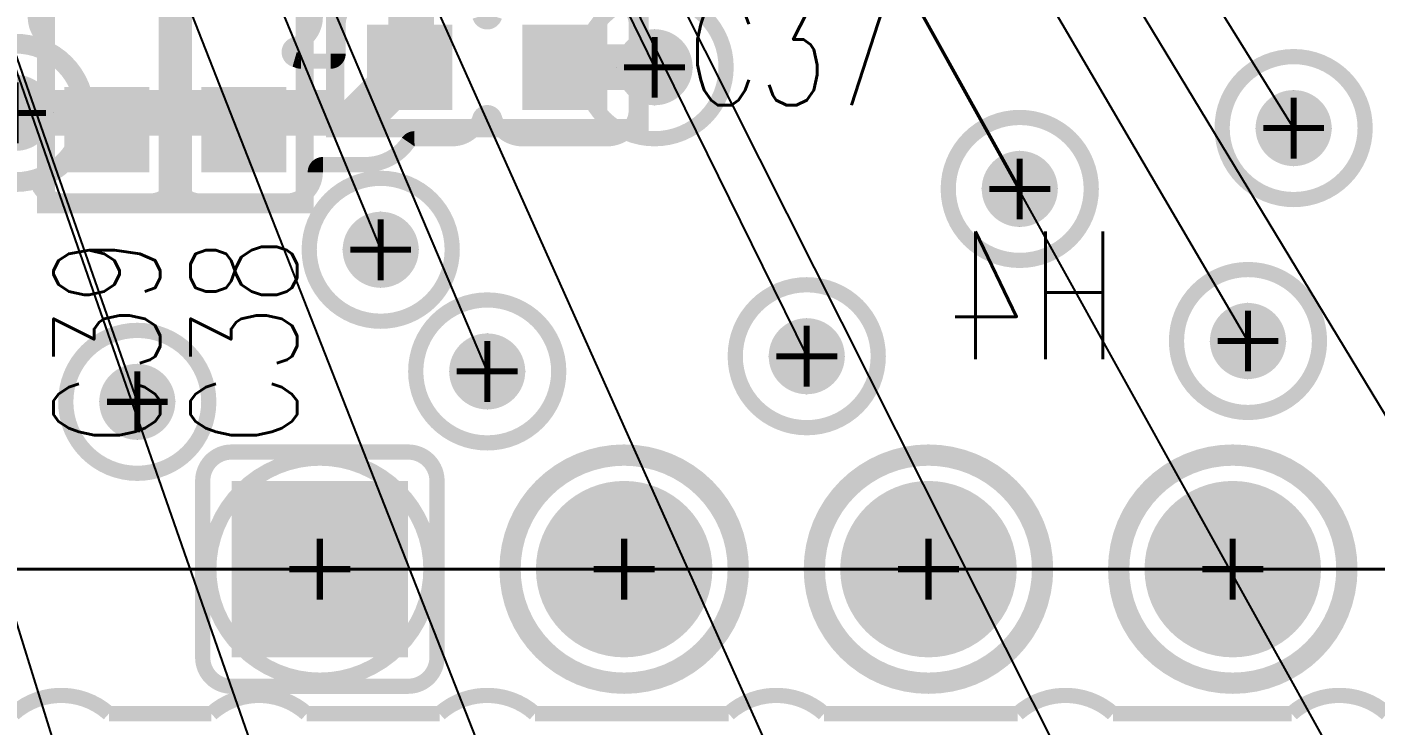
# Model space of a CAD drawing. Extents: x -1.33 to 3.2, y -3.63 to 2.02.
# Drawn here: x 0.8037 to 1.2468, y -0.0513 to 0.1782 of the extents above; entities that cross this region are included whole.
import ezdxf
from ezdxf.enums import TextEntityAlignment as Align

# ---------------------------------------------------------------- set-up
doc = ezdxf.new("R2010")
doc.units = 0
for name, pattern in [('SIG_0', [2, 1, 1]), ('SIG_52', [2, 1, 1]), ('TRMIDX_4096', [2, 1, 1])]:
    doc.linetypes.add(name, pattern=pattern)
for name, color, linetype in [('DIMENSION5_122', 254, 'CONTINUOUS'), ('DRIL_PLTE_THRU_01', 16, 'CONTINUOUS'), ('DRIL_PLTE_THRU_02', 106, 'CONTINUOUS'), ('DRIL_PLTE_THRU_03', 255, 'CONTINUOUS'), ('DRIL_PLTE_THRU_04', 176, 'CONTINUOUS'), ('DRIL_SYMBOL', 254, 'CONTINUOUS'), ('LINK_00', 254, 'CONTINUOUS'), ('PADS_BOT', 5, 'CONTINUOUS'), ('PADS_INNER', 1, 'CONTINUOUS'), ('PADS_TOP', 1, 'CONTINUOUS'), ('PART_NAME_123', 255, 'CONTINUOUS'), ('PART_NAME_124', 216, 'CONTINUOUS'), ('PART_TOP_2DLINE_123', 255, 'CONTINUOUS'), ('POUR_OUTLINE_03', 222, 'CONTINUOUS'), ('POUR_VIATHERM_01', 1, 'CONTINUOUS'), ('POUR_VIATHERM_02', 112, 'CONTINUOUS'), ('POUR_VIATHERM_03', 222, 'CONTINUOUS'), ('POUR_VIATHERM_04', 5, 'CONTINUOUS'), ('POUR_VOID_01', 1, 'CONTINUOUS'), ('POUR_VOID_02', 112, 'CONTINUOUS'), ('POUR_VOID_03', 222, 'CONTINUOUS'), ('POUR_VOID_04', 5, 'CONTINUOUS'), ('TRACE_01', 1, 'CONTINUOUS'), ('VIAPTS', 34, 'CONTINUOUS')]:
    doc.layers.add(name, color=color, linetype=linetype)
doc.styles.add('W0$005', font='simplex', dxfattribs={"width": 0.75})
doc.styles.add('W0$006', font='simplex', dxfattribs={"width": 0.75})

# ---------------------------------------------------------------- blocks, each defined once
blk = doc.blocks.new('D_2dfeghi_16')
at = {"layer": 'DIMENSION5_122', "linetype": 'TRMIDX_4096', "const_width": 0.001}
blk.add_lwpolyline([(0.05, 0), (1.89, 0)], dxfattribs=at)
blk = doc.blocks.new('D_2dfeghi_17')
at = {"layer": 'DIMENSION5_122', "linetype": 'TRMIDX_4096', "const_width": 0.001}
blk.add_lwpolyline([(0.05, 0), (1.89, 0)], dxfattribs=at)
blk = doc.blocks.new('D_2dfeghi_18')
at = {"layer": 'DIMENSION5_122', "linetype": 'TRMIDX_4096', "const_width": 0.001}
blk.add_lwpolyline([(0.05, 0), (1.89, 0)], dxfattribs=at)
blk = doc.blocks.new('POUR_VOID_729')
at = {"layer": 'POUR_VOID_01', "const_width": 0.005}
for points in [[(-15.9874, -17.71829, 0.745359), (-15.9826, -17.71829, -0.331681)], [(-15.9455, -17.7115, -0.414214), (-15.936, -17.721), (-15.936, -17.749, -0.414214), (-15.9455, -17.7585), (-15.9735, -17.7585, -0.331681), (-15.9826, -17.75171, 0.745359), (-15.9874, -17.75171, -0.331681), (-15.9965, -17.7585), (-16.0089, -17.7585, 0.247752), (-16.01096, -17.75959, -0.247751), (-16.025, -17.767), (-16.039, -17.767, 0.414207), (-16.0415, -17.7695, -0.414209), (-16.051, -17.779), (-16.079, -17.779, -0.199359), (-16.08573, -17.77621, 0.415223), (-16.08927, -17.77621, -0.199359), (-16.096, -17.779), (-16.124, -17.779, -0.305385), (-16.1328, -17.77307, 0.361081), (-16.13562, -17.77156, -1.283839), (-16.13362, -17.72894, 0.760359), (-16.13104, -17.72487, -0.185978), (-16.1335, -17.7185)], [(-16.0415, -17.7185, -0.331681), (-16.04829, -17.7276, 0.745359), (-16.04829, -17.7324, -0.030357), (-16.0472, -17.73279, 0.103148), (-16.0462, -17.733), (-16.0365, -17.733, 0.414214), (-16.034, -17.7305), (-16.034, -17.721, -0.29325), (-16.02846, -17.71236, 0.29325)]]:
    blk.add_lwpolyline(points, format="xyb", dxfattribs=at)
blk = doc.blocks.new('POUR_VOID_728')
at = {"layer": 'POUR_VOID_01', "const_width": 0.005}
blk.add_lwpolyline([(-16.0015, -17.871), (-16.0015, -17.929, -0.414214), (-16.011, -17.9385), (-16.069, -17.9385, -0.414214), (-16.0785, -17.929), (-16.0785, -17.871, -0.414214), (-16.069, -17.8615), (-16.011, -17.8615, -0.414214)], format="xyb", close=True, dxfattribs=at)
blk = doc.blocks.new('POUR_VOID_727')
at = {"layer": 'POUR_VOID_01', "const_width": 0.005}
blk.add_lwpolyline([(-15.9785, -17.9, 1), (-15.9015, -17.9, 1)], format="xyb", close=True, dxfattribs=at)
blk = doc.blocks.new('POUR_VOID_726')
at = {"layer": 'POUR_VOID_01', "const_width": 0.005}
blk.add_lwpolyline([(-15.8785, -17.9, 1), (-15.8015, -17.9, 1)], format="xyb", close=True, dxfattribs=at)
blk = doc.blocks.new('POUR_VOID_681')
at = {"layer": 'POUR_VOID_01', "const_width": 0.005}
blk.add_lwpolyline([(-15.7785, -17.9, 1), (-15.7015, -17.9, 1)], format="xyb", close=True, dxfattribs=at)
blk = doc.blocks.new('POUR_OUTLINE_677')
for name in ['POUR_VOID_729', 'POUR_VOID_728', 'POUR_VOID_727', 'POUR_VOID_726', 'POUR_VOID_681']:
    blk.add_blockref(name, (0, 0))
blk = doc.blocks.new('POUR_VIATHERM_1125')
at = {"layer": 'POUR_VIATHERM_01'}
for points in [[(-16.1, -17.8325), (-16.1, -17.8325)], [(-16.1125, -17.845), (-16.1125, -17.845)], [(-16.0875, -17.845), (-16.0875, -17.845)], [(-16.1, -17.8575), (-16.1, -17.8575)]]:
    blk.add_lwpolyline(points, dxfattribs=at)
blk = doc.blocks.new('POUR_VIATHERM_1180')
at = {"layer": 'POUR_VIATHERM_01'}
for points in [[(-15.985, -17.8225), (-15.985, -17.8225)], [(-15.9975, -17.835), (-15.9975, -17.835)], [(-15.9725, -17.835), (-15.9725, -17.835)], [(-15.985, -17.8475), (-15.985, -17.8475)]]:
    blk.add_lwpolyline(points, dxfattribs=at)
blk = doc.blocks.new('POUR_VIATHERM_1182')
at = {"layer": 'POUR_VIATHERM_01'}
for points in [[(-16.02, -17.7825), (-16.02, -17.7825)], [(-16.0325, -17.795), (-16.0325, -17.795)], [(-16.0075, -17.795), (-16.0075, -17.795)], [(-16.02, -17.8075), (-16.02, -17.8075)]]:
    blk.add_lwpolyline(points, dxfattribs=at)
blk = doc.blocks.new('POUR_VIATHERM_1184')
at = {"layer": 'POUR_VIATHERM_01'}
for points in [[(-15.88, -17.8175), (-15.88, -17.8175)], [(-15.8925, -17.83), (-15.8925, -17.83)], [(-15.8675, -17.83), (-15.8675, -17.83)], [(-15.88, -17.8425), (-15.88, -17.8425)]]:
    blk.add_lwpolyline(points, dxfattribs=at)
blk = doc.blocks.new('POUR_VIATHERM_1188')
at = {"layer": 'POUR_VIATHERM_01'}
for points in [[(-15.81, -17.7625), (-15.81, -17.7625)], [(-15.8225, -17.775), (-15.8225, -17.775)], [(-15.7975, -17.775), (-15.7975, -17.775)], [(-15.81, -17.7875), (-15.81, -17.7875)]]:
    blk.add_lwpolyline(points, dxfattribs=at)
blk = doc.blocks.new('POUR_VIATHERM_1221')
at = {"layer": 'POUR_VIATHERM_01'}
for points in [[(-15.735, -17.8125), (-15.735, -17.8125)], [(-15.7475, -17.825), (-15.7475, -17.825)], [(-15.7225, -17.825), (-15.7225, -17.825)], [(-15.735, -17.8375), (-15.735, -17.8375)]]:
    blk.add_lwpolyline(points, dxfattribs=at)
blk = doc.blocks.new('POUR_VIATHERM_1293')
at = {"layer": 'POUR_VIATHERM_01'}
for points in [[(-15.72, -17.7425), (-15.72, -17.7425)], [(-15.7325, -17.755), (-15.7325, -17.755)], [(-15.7075, -17.755), (-15.7075, -17.755)], [(-15.72, -17.7675), (-15.72, -17.7675)]]:
    blk.add_lwpolyline(points, dxfattribs=at)
blk = doc.blocks.new('POUR_VIATHERM_1364')
at = {"layer": 'POUR_VIATHERM_01'}
for points in [[(-15.93, -17.7225), (-15.93, -17.7225)], [(-15.9175, -17.735), (-15.9175, -17.735)], [(-15.93, -17.7475), (-15.93, -17.7475)]]:
    blk.add_lwpolyline(points, dxfattribs=at)
blk = doc.blocks.new('POUR_HEADER_0')
for name in ['POUR_OUTLINE_677', 'POUR_VIATHERM_1364', 'POUR_VIATHERM_1293', 'POUR_VIATHERM_1188', 'POUR_VIATHERM_1182', 'POUR_VIATHERM_1221', 'POUR_VIATHERM_1184', 'POUR_VIATHERM_1180', 'POUR_VIATHERM_1125']:
    blk.add_blockref(name, (18, 18))
blk = doc.blocks.new('POUR_VOID_57')
at = {"layer": 'POUR_VOID_04', "const_width": 0.005}
blk.add_lwpolyline([(-16.162, -17.75, 1), (-16.118, -17.75, 1)], format="xyb", close=True, dxfattribs=at)
blk = doc.blocks.new('POUR_VOID_56')
at = {"layer": 'POUR_VOID_04', "const_width": 0.005}
blk.add_lwpolyline([(-16.0015, -17.871), (-16.0015, -17.929, -0.414214), (-16.011, -17.9385), (-16.069, -17.9385, -0.414214), (-16.0785, -17.929), (-16.0785, -17.871, -0.414214), (-16.069, -17.8615), (-16.011, -17.8615, -0.414214)], format="xyb", close=True, dxfattribs=at)
blk = doc.blocks.new('POUR_VOID_11')
at = {"layer": 'POUR_VOID_04', "const_width": 0.005}
blk.add_lwpolyline([(-15.9785, -17.9, 1), (-15.9015, -17.9, 1)], format="xyb", close=True, dxfattribs=at)
blk = doc.blocks.new('POUR_VOID_10')
at = {"layer": 'POUR_VOID_04', "const_width": 0.005}
blk.add_lwpolyline([(-15.8785, -17.9, 1), (-15.8015, -17.9, 1)], format="xyb", close=True, dxfattribs=at)
blk = doc.blocks.new('POUR_VOID_8')
at = {"layer": 'POUR_VOID_04', "const_width": 0.005}
blk.add_lwpolyline([(-15.7785, -17.9, 1), (-15.7015, -17.9, 1)], format="xyb", close=True, dxfattribs=at)
blk = doc.blocks.new('POUR_OUTLINE_4')
for name in ['POUR_VOID_57', 'POUR_VOID_56', 'POUR_VOID_11', 'POUR_VOID_10', 'POUR_VOID_8']:
    blk.add_blockref(name, (0, 0))
blk = doc.blocks.new('POUR_VIATHERM_413')
at = {"layer": 'POUR_VIATHERM_04'}
for points in [[(-16.1, -17.8325), (-16.1, -17.8325)], [(-16.1125, -17.845), (-16.1125, -17.845)], [(-16.0875, -17.845), (-16.0875, -17.845)], [(-16.1, -17.8575), (-16.1, -17.8575)]]:
    blk.add_lwpolyline(points, dxfattribs=at)
blk = doc.blocks.new('POUR_VIATHERM_468')
at = {"layer": 'POUR_VIATHERM_04'}
for points in [[(-15.985, -17.8225), (-15.985, -17.8225)], [(-15.9975, -17.835), (-15.9975, -17.835)], [(-15.9725, -17.835), (-15.9725, -17.835)], [(-15.985, -17.8475), (-15.985, -17.8475)]]:
    blk.add_lwpolyline(points, dxfattribs=at)
blk = doc.blocks.new('POUR_VIATHERM_470')
at = {"layer": 'POUR_VIATHERM_04'}
for points in [[(-16.02, -17.7825), (-16.02, -17.7825)], [(-16.0325, -17.795), (-16.0325, -17.795)], [(-16.0075, -17.795), (-16.0075, -17.795)], [(-16.02, -17.8075), (-16.02, -17.8075)]]:
    blk.add_lwpolyline(points, dxfattribs=at)
blk = doc.blocks.new('POUR_VIATHERM_472')
at = {"layer": 'POUR_VIATHERM_04'}
for points in [[(-15.88, -17.8175), (-15.88, -17.8175)], [(-15.8925, -17.83), (-15.8925, -17.83)], [(-15.8675, -17.83), (-15.8675, -17.83)], [(-15.88, -17.8425), (-15.88, -17.8425)]]:
    blk.add_lwpolyline(points, dxfattribs=at)
blk = doc.blocks.new('POUR_VIATHERM_476')
at = {"layer": 'POUR_VIATHERM_04'}
for points in [[(-15.81, -17.7625), (-15.81, -17.7625)], [(-15.8225, -17.775), (-15.8225, -17.775)], [(-15.7975, -17.775), (-15.7975, -17.775)], [(-15.81, -17.7875), (-15.81, -17.7875)]]:
    blk.add_lwpolyline(points, dxfattribs=at)
blk = doc.blocks.new('POUR_VIATHERM_509')
at = {"layer": 'POUR_VIATHERM_04'}
for points in [[(-15.735, -17.8125), (-15.735, -17.8125)], [(-15.7475, -17.825), (-15.7475, -17.825)], [(-15.7225, -17.825), (-15.7225, -17.825)], [(-15.735, -17.8375), (-15.735, -17.8375)]]:
    blk.add_lwpolyline(points, dxfattribs=at)
blk = doc.blocks.new('POUR_VIATHERM_580')
at = {"layer": 'POUR_VIATHERM_04'}
for points in [[(-15.72, -17.7425), (-15.72, -17.7425)], [(-15.7325, -17.755), (-15.7325, -17.755)], [(-15.7075, -17.755), (-15.7075, -17.755)], [(-15.72, -17.7675), (-15.72, -17.7675)]]:
    blk.add_lwpolyline(points, dxfattribs=at)
blk = doc.blocks.new('POUR_VIATHERM_650')
at = {"layer": 'POUR_VIATHERM_04'}
for points in [[(-15.93, -17.7225), (-15.93, -17.7225)], [(-15.9425, -17.735), (-15.9425, -17.735)], [(-15.9175, -17.735), (-15.9175, -17.735)], [(-15.93, -17.7475), (-15.93, -17.7475)]]:
    blk.add_lwpolyline(points, dxfattribs=at)
blk = doc.blocks.new('POUR_HEADER_1')
for name in ['POUR_OUTLINE_4', 'POUR_VIATHERM_650', 'POUR_VIATHERM_580', 'POUR_VIATHERM_476', 'POUR_VIATHERM_470', 'POUR_VIATHERM_509', 'POUR_VIATHERM_472', 'POUR_VIATHERM_468', 'POUR_VIATHERM_413']:
    blk.add_blockref(name, (18, 18))
blk = doc.blocks.new('POUR_VOID_1942')
at = {"layer": 'POUR_VOID_02', "const_width": 0.005}
blk.add_lwpolyline([(-16.1635, -17.75, 1), (-16.1165, -17.75, 1)], format="xyb", close=True, dxfattribs=at)
blk = doc.blocks.new('POUR_VOID_1939')
at = {"layer": 'POUR_VOID_02', "const_width": 0.005}
blk.add_lwpolyline([(-16.0765, -17.9, 1), (-16.0035, -17.9, 1)], format="xyb", close=True, dxfattribs=at)
blk = doc.blocks.new('POUR_VOID_1937')
at = {"layer": 'POUR_VOID_02', "const_width": 0.005}
blk.add_lwpolyline([(-15.9765, -17.9, 1), (-15.9035, -17.9, 1)], format="xyb", close=True, dxfattribs=at)
blk = doc.blocks.new('POUR_VOID_1935')
at = {"layer": 'POUR_VOID_02', "const_width": 0.005}
blk.add_lwpolyline([(-15.8765, -17.9, 1), (-15.8035, -17.9, 1)], format="xyb", close=True, dxfattribs=at)
blk = doc.blocks.new('POUR_VOID_1925')
at = {"layer": 'POUR_VOID_02', "const_width": 0.005}
blk.add_lwpolyline([(-15.7765, -17.9, 1), (-15.7035, -17.9, 1)], format="xyb", close=True, dxfattribs=at)
blk = doc.blocks.new('POUR_OUTLINE_1921')
for name in ['POUR_VOID_1942', 'POUR_VOID_1939', 'POUR_VOID_1937', 'POUR_VOID_1935', 'POUR_VOID_1925']:
    blk.add_blockref(name, (0, 0))
blk = doc.blocks.new('POUR_VIATHERM_2352')
at = {"layer": 'POUR_VIATHERM_02'}
for points in [[(-16.1, -17.8325), (-16.1, -17.8325)], [(-16.1125, -17.845), (-16.1125, -17.845)], [(-16.0875, -17.845), (-16.0875, -17.845)], [(-16.1, -17.8575), (-16.1, -17.8575)]]:
    blk.add_lwpolyline(points, dxfattribs=at)
blk = doc.blocks.new('POUR_VIATHERM_2407')
at = {"layer": 'POUR_VIATHERM_02'}
for points in [[(-15.985, -17.8225), (-15.985, -17.8225)], [(-15.9975, -17.835), (-15.9975, -17.835)], [(-15.9725, -17.835), (-15.9725, -17.835)], [(-15.985, -17.8475), (-15.985, -17.8475)]]:
    blk.add_lwpolyline(points, dxfattribs=at)
blk = doc.blocks.new('POUR_VIATHERM_2409')
at = {"layer": 'POUR_VIATHERM_02'}
for points in [[(-16.02, -17.7825), (-16.02, -17.7825)], [(-16.0325, -17.795), (-16.0325, -17.795)], [(-16.0075, -17.795), (-16.0075, -17.795)], [(-16.02, -17.8075), (-16.02, -17.8075)]]:
    blk.add_lwpolyline(points, dxfattribs=at)
blk = doc.blocks.new('POUR_VIATHERM_2411')
at = {"layer": 'POUR_VIATHERM_02'}
for points in [[(-15.88, -17.8175), (-15.88, -17.8175)], [(-15.8925, -17.83), (-15.8925, -17.83)], [(-15.8675, -17.83), (-15.8675, -17.83)], [(-15.88, -17.8425), (-15.88, -17.8425)]]:
    blk.add_lwpolyline(points, dxfattribs=at)
blk = doc.blocks.new('POUR_VIATHERM_2415')
at = {"layer": 'POUR_VIATHERM_02'}
for points in [[(-15.81, -17.7625), (-15.81, -17.7625)], [(-15.8225, -17.775), (-15.8225, -17.775)], [(-15.7975, -17.775), (-15.7975, -17.775)], [(-15.81, -17.7875), (-15.81, -17.7875)]]:
    blk.add_lwpolyline(points, dxfattribs=at)
blk = doc.blocks.new('POUR_VIATHERM_2448')
at = {"layer": 'POUR_VIATHERM_02'}
for points in [[(-15.735, -17.8125), (-15.735, -17.8125)], [(-15.7475, -17.825), (-15.7475, -17.825)], [(-15.7225, -17.825), (-15.7225, -17.825)], [(-15.735, -17.8375), (-15.735, -17.8375)]]:
    blk.add_lwpolyline(points, dxfattribs=at)
blk = doc.blocks.new('POUR_VIATHERM_2519')
at = {"layer": 'POUR_VIATHERM_02'}
for points in [[(-15.72, -17.7425), (-15.72, -17.7425)], [(-15.7325, -17.755), (-15.7325, -17.755)], [(-15.7075, -17.755), (-15.7075, -17.755)], [(-15.72, -17.7675), (-15.72, -17.7675)]]:
    blk.add_lwpolyline(points, dxfattribs=at)
blk = doc.blocks.new('POUR_VIATHERM_2589')
at = {"layer": 'POUR_VIATHERM_02'}
for points in [[(-15.93, -17.7225), (-15.93, -17.7225)], [(-15.9425, -17.735), (-15.9425, -17.735)], [(-15.9175, -17.735), (-15.9175, -17.735)], [(-15.93, -17.7475), (-15.93, -17.7475)]]:
    blk.add_lwpolyline(points, dxfattribs=at)
blk = doc.blocks.new('POUR_HEADER_2')
for name in ['POUR_OUTLINE_1921', 'POUR_VIATHERM_2589', 'POUR_VIATHERM_2519', 'POUR_VIATHERM_2415', 'POUR_VIATHERM_2409', 'POUR_VIATHERM_2448', 'POUR_VIATHERM_2411', 'POUR_VIATHERM_2407', 'POUR_VIATHERM_2352']:
    blk.add_blockref(name, (18, 18))
blk = doc.blocks.new('POUR_VOID_1883')
at = {"layer": 'POUR_VOID_03', "const_width": 0.005}
blk.add_lwpolyline([(-15.9035, -17.83, 1), (-15.8565, -17.83, 1)], format="xyb", close=True, dxfattribs=at)
blk = doc.blocks.new('POUR_VOID_1882')
at = {"layer": 'POUR_VOID_03', "const_width": 0.005}
blk.add_lwpolyline([(-15.9765, -17.9, 1), (-15.9035, -17.9, 1)], format="xyb", close=True, dxfattribs=at)
blk = doc.blocks.new('POUR_VOID_1881')
at = {"layer": 'POUR_VOID_03', "const_width": 0.005}
blk.add_lwpolyline([(-15.8335, -17.775, 1), (-15.7865, -17.775, 1)], format="xyb", close=True, dxfattribs=at)
blk = doc.blocks.new('POUR_VOID_1880')
at = {"layer": 'POUR_VOID_03', "const_width": 0.005}
blk.add_lwpolyline([(-15.8765, -17.9, 1), (-15.8035, -17.9, 1)], format="xyb", close=True, dxfattribs=at)
blk = doc.blocks.new('POUR_VOID_1471')
at = {"layer": 'POUR_VOID_03', "const_width": 0.005}
blk.add_lwpolyline([(-16.1235, -17.845, 1), (-16.0765, -17.845, 1)], format="xyb", close=True, dxfattribs=at)
blk = doc.blocks.new('POUR_VOID_1467')
at = {"layer": 'POUR_VOID_03', "const_width": 0.005}
blk.add_lwpolyline([(-16.0435, -17.795, 1), (-15.9965, -17.795, 1)], format="xyb", close=True, dxfattribs=at)
blk = doc.blocks.new('POUR_VOID_1466')
at = {"layer": 'POUR_VOID_03', "const_width": 0.005}
blk.add_lwpolyline([(-16.0085, -17.835, 1), (-15.9615, -17.835, 1)], format="xyb", close=True, dxfattribs=at)
blk = doc.blocks.new('POUR_VOID_1465')
at = {"layer": 'POUR_VOID_03', "const_width": 0.005}
blk.add_lwpolyline([(-16.0765, -17.9, 1), (-16.0035, -17.9, 1)], format="xyb", close=True, dxfattribs=at)
blk = doc.blocks.new('POUR_VOID_1456')
at = {"layer": 'POUR_VOID_03', "const_width": 0.005}
blk.add_lwpolyline([(-15.9535, -17.735, 1), (-15.9065, -17.735, 1)], format="xyb", close=True, dxfattribs=at)
blk = doc.blocks.new('POUR_VOID_1407')
at = {"layer": 'POUR_VOID_03', "const_width": 0.005}
blk.add_lwpolyline([(-15.7435, -17.755, 1), (-15.6965, -17.755, 1)], format="xyb", close=True, dxfattribs=at)
blk = doc.blocks.new('POUR_VOID_1406')
at = {"layer": 'POUR_VOID_03', "const_width": 0.005}
blk.add_lwpolyline([(-15.7585, -17.825, 1), (-15.7115, -17.825, 1)], format="xyb", close=True, dxfattribs=at)
blk = doc.blocks.new('POUR_VOID_1405')
at = {"layer": 'POUR_VOID_03', "const_width": 0.005}
blk.add_lwpolyline([(-15.7765, -17.9, 1), (-15.7035, -17.9, 1)], format="xyb", close=True, dxfattribs=at)
blk = doc.blocks.new('POUR_OUTLINE_1392')
at = {"layer": 'POUR_OUTLINE_03', "const_width": 0.005}
blk.add_lwpolyline([(-16.14068, -17.9475, -0.382552), (-16.10932, -17.9475), (-16.07568, -17.9475, -0.382552), (-16.04432, -17.9475), (-16.00068, -17.9475, -0.382552), (-15.96932, -17.9475), (-15.90568, -17.9475, -0.382552), (-15.87432, -17.9475), (-15.81068, -17.9475, -0.382552), (-15.77932, -17.9475), (-15.72068, -17.9475, -0.382552), (-15.68932, -17.9475)], format="xyb", dxfattribs=at)
for name in ['POUR_VOID_1456', 'POUR_VOID_1407', 'POUR_VOID_1881', 'POUR_VOID_1467', 'POUR_VOID_1406', 'POUR_VOID_1883', 'POUR_VOID_1466', 'POUR_VOID_1471', 'POUR_VOID_1465', 'POUR_VOID_1882', 'POUR_VOID_1880', 'POUR_VOID_1405']:
    blk.add_blockref(name, (0, 0))
blk = doc.blocks.new('POUR_VIATHERM_1892')
at = {"layer": 'POUR_VIATHERM_03'}
for points in [[(-16.14, -17.7375), (-16.14, -17.7375)], [(-16.1525, -17.75), (-16.1525, -17.75)], [(-16.1275, -17.75), (-16.1275, -17.75)], [(-16.14, -17.7625), (-16.14, -17.7625)]]:
    blk.add_lwpolyline(points, dxfattribs=at)
blk = doc.blocks.new('POUR_HEADER_3')
for name in ['POUR_OUTLINE_1392', 'POUR_VIATHERM_1892']:
    blk.add_blockref(name, (18, 15.915))
blk = doc.blocks.new('DRIL_SYMBOL_0$038')
at = {"layer": 'DRIL_SYMBOL', "const_width": 0.002}
for points in [[(0, -0.01), (0, 0.01)], [(-0.01, 0), (0.01, 0)]]:
    blk.add_lwpolyline(points, dxfattribs=at)
blk = doc.blocks.new('DRIL_HOLE_0$038')
at = {"const_width": 0.019}
blk.add_lwpolyline([(-0.0095, 0, 1), (0.0095, 0, 1)], format="xyb", close=True, dxfattribs=at)
blk.add_blockref('DRIL_SYMBOL_0$038', (0, 0))
blk = doc.blocks.new('PAD_1')
at = {"const_width": 0.029}
blk.add_lwpolyline([(0, -0.0145, 1), (0, 0.0145, 1)], format="xyb", close=True, dxfattribs=at)
blk = doc.blocks.new('PAD_4')
at = {"const_width": 0.058}
blk.add_lwpolyline([(-0.029, 0), (0.029, 0)], dxfattribs=at)
blk = doc.blocks.new('STK_BOT_5')
at = {"layer": 'DRIL_PLTE_THRU_01'}
blk.add_blockref('DRIL_HOLE_0$038', (0, 0), dxfattribs=at)
at = {"layer": 'DRIL_PLTE_THRU_02'}
blk.add_blockref('DRIL_HOLE_0$038', (0, 0), dxfattribs=at)
at = {"layer": 'DRIL_PLTE_THRU_03'}
blk.add_blockref('DRIL_HOLE_0$038', (0, 0), dxfattribs=at)
at = {"layer": 'DRIL_PLTE_THRU_04'}
blk.add_blockref('DRIL_HOLE_0$038', (0, 0), dxfattribs=at)
at = {"layer": 'PADS_BOT'}
blk.add_blockref('PAD_4', (0, 0), dxfattribs=at)
at = {"layer": 'PADS_INNER'}
blk.add_blockref('PAD_1', (0, 0), dxfattribs=at)
at = {"layer": 'PADS_TOP'}
blk.add_blockref('PAD_4', (0, 0), dxfattribs=at)
blk = doc.blocks.new('STK_BOT_4')
at = {"layer": 'DRIL_PLTE_THRU_01'}
blk.add_blockref('DRIL_HOLE_0$038', (0, 0), dxfattribs=at)
at = {"layer": 'DRIL_PLTE_THRU_02'}
blk.add_blockref('DRIL_HOLE_0$038', (0, 0), dxfattribs=at)
at = {"layer": 'DRIL_PLTE_THRU_03'}
blk.add_blockref('DRIL_HOLE_0$038', (0, 0), dxfattribs=at)
at = {"layer": 'DRIL_PLTE_THRU_04'}
blk.add_blockref('DRIL_HOLE_0$038', (0, 0), dxfattribs=at)
at = {"layer": 'PADS_BOT'}
blk.add_blockref('PAD_1', (0, 0), dxfattribs=at)
at = {"layer": 'PADS_INNER'}
blk.add_blockref('PAD_1', (0, 0), dxfattribs=at)
at = {"layer": 'PADS_TOP'}
blk.add_blockref('PAD_1', (0, 0), dxfattribs=at)
blk = doc.blocks.new('SYM_BOT_4')
for name, p in [('STK_BOT_5', (0, 0)), ('STK_BOT_4', (0.1, 0)), ('STK_BOT_4', (0.2, 0)), ('STK_BOT_4', (0.3, 0))]:
    blk.add_blockref(name, p)
blk = doc.blocks.new('PART_BOT_3')
blk.add_blockref('SYM_BOT_4', (0, 0))
at = {"layer": 'PART_NAME_124', "style": 'W0$006', "width": 0.75}
blk.add_text('H4', height=0.042, rotation=180, dxfattribs=at).set_placement((0.23437, -0.09), align=Align.MIDDLE_CENTER)
blk = doc.blocks.new('SMOOTH_0$006')
at = {"const_width": 0.003}
blk.add_lwpolyline([(-0.0015, 0, 1), (0.0015, 0, 1)], format="xyb", close=True, dxfattribs=at)
blk = doc.blocks.new('PART_BODY_TOP_24')
at = {"layer": 'PART_TOP_2DLINE_123', "const_width": 0.006}
blk.add_lwpolyline([(-0.05, -0.02), (0.05, -0.02), (0.05, 0.02), (-0.05, 0.02)], close=True, dxfattribs=at)
at = {"layer": 'PART_TOP_2DLINE_123'}
for p in [(-0.05, 0.02), (0.05, 0.02), (-0.05, -0.02), (0.05, -0.02)]:
    blk.add_blockref('SMOOTH_0$006', p, dxfattribs=at)
blk = doc.blocks.new('DRIL_HOLE_0')
blk.add_lwpolyline([(0, 0, 1), (0, 0, 1)], format="xyb", close=True)
blk = doc.blocks.new('PAD_10')
blk.add_lwpolyline([(0, 0, 1), (0, 0, 1)], format="xyb", close=True)
blk = doc.blocks.new('PAD_12')
at = {"const_width": 0.028}
blk.add_lwpolyline([(-0.014, 0), (0.014, 0)], dxfattribs=at)
blk = doc.blocks.new('STK_TOP_8')
at = {"layer": 'DRIL_PLTE_THRU_01'}
blk.add_blockref('DRIL_HOLE_0', (0, 0), dxfattribs=at)
at = {"layer": 'DRIL_PLTE_THRU_02'}
blk.add_blockref('DRIL_HOLE_0', (0, 0), dxfattribs=at)
at = {"layer": 'DRIL_PLTE_THRU_03'}
blk.add_blockref('DRIL_HOLE_0', (0, 0), dxfattribs=at)
at = {"layer": 'DRIL_PLTE_THRU_04'}
blk.add_blockref('DRIL_HOLE_0', (0, 0), dxfattribs=at)
at = {"layer": 'PADS_BOT'}
blk.add_blockref('PAD_10', (0, 0), dxfattribs=at)
at = {"layer": 'PADS_INNER'}
blk.add_blockref('PAD_10', (0, 0), dxfattribs=at)
at = {"layer": 'PADS_TOP'}
blk.add_blockref('PAD_12', (0, 0), dxfattribs=at)
blk = doc.blocks.new('SYM_TOP_6')
for name, p in [('PART_BODY_TOP_24', (0, 0)), ('STK_TOP_8', (-0.0255, 0)), ('STK_TOP_8', (0.0255, 0))]:
    blk.add_blockref(name, p)
blk = doc.blocks.new('PART_TOP_36')
blk.add_blockref('SYM_TOP_6', (0, 0))
at = {"layer": 'PART_NAME_123', "style": 'W0$005', "width": 0.75}
blk.add_text('C37', height=0.035, dxfattribs=at).set_placement((0.1, 0.005), align=Align.MIDDLE_CENTER)
blk = doc.blocks.new('PART_TOP_37')
blk.add_blockref('SYM_TOP_6', (0, 0))
at = {"layer": 'PART_NAME_123', "style": 'W0$005', "width": 0.75}
blk.add_text('C38', height=0.035, dxfattribs=at).set_placement((-0.095, 0), align=Align.MIDDLE_CENTER)
blk = doc.blocks.new('PART_TOP_38')
blk.add_blockref('SYM_TOP_6', (0, 0))
at = {"layer": 'PART_NAME_123', "style": 'W0$005', "width": 0.75}
blk.add_text('C39', height=0.035, dxfattribs=at).set_placement((-0.095, 0), align=Align.MIDDLE_CENTER)
blk = doc.blocks.new('SMOOTH_0$015')
at = {"const_width": 0.0075}
blk.add_lwpolyline([(-0.00375, 0, 1), (0.00375, 0, 1)], format="xyb", close=True, dxfattribs=at)
blk = doc.blocks.new('SMOOTH_0$008')
at = {"const_width": 0.004}
blk.add_lwpolyline([(-0.002, 0, 1), (0.002, 0, 1)], format="xyb", close=True, dxfattribs=at)
blk = doc.blocks.new('DRIL_SYMBOL_0$012')
at = {"layer": 'DRIL_SYMBOL', "const_width": 0.002}
for points in [[(0, -0.01), (0, 0.01)], [(-0.01, 0), (0.01, 0)]]:
    blk.add_lwpolyline(points, dxfattribs=at)
blk = doc.blocks.new('DRIL_HOLE_0$012')
at = {"const_width": 0.006}
blk.add_lwpolyline([(-0.003, 0, 1), (0.003, 0, 1)], format="xyb", close=True, dxfattribs=at)
blk.add_blockref('DRIL_SYMBOL_0$012', (0, 0))
blk = doc.blocks.new('PAD_66')
at = {"const_width": 0.0125}
blk.add_lwpolyline([(0, -0.00625, 1), (0, 0.00625, 1)], format="xyb", close=True, dxfattribs=at)
blk = doc.blocks.new('STK_TOP_3')
at = {"layer": 'DRIL_PLTE_THRU_01'}
blk.add_blockref('DRIL_HOLE_0$012', (0, 0), dxfattribs=at)
at = {"layer": 'DRIL_PLTE_THRU_02'}
blk.add_blockref('DRIL_HOLE_0$012', (0, 0), dxfattribs=at)
at = {"layer": 'DRIL_PLTE_THRU_03'}
blk.add_blockref('DRIL_HOLE_0$012', (0, 0), dxfattribs=at)
at = {"layer": 'DRIL_PLTE_THRU_04'}
blk.add_blockref('DRIL_HOLE_0$012', (0, 0), dxfattribs=at)
at = {"layer": 'PADS_BOT'}
blk.add_blockref('PAD_66', (0, 0), dxfattribs=at)
at = {"layer": 'PADS_INNER'}
blk.add_blockref('PAD_66', (0, 0), dxfattribs=at)
at = {"layer": 'PADS_TOP'}
blk.add_blockref('PAD_66', (0, 0), dxfattribs=at)
blk = doc.blocks.new('SYM_TOP_1')
blk.add_blockref('STK_TOP_3', (0, 0))

msp = doc.modelspace()

# ---------------------------------------------------------------- linework, layer by layer
at = {"layer": 'LINK_00', "linetype": 'SIG_0'}
for q in [(1.32, -0.065), (1.235, -0.065), (1.145, -0.065), (1.05, -0.065), (0.955, -0.065), (0.88, -0.065), (0.815, -0.065), (0.84, 0.055), (0.955, 0.065), (0.92, 0.105), (1.06, 0.07), (1.13, 0.125), (1.205, 0.075), (1.22, 0.145), (1.01, 0.165)]:
    msp.add_line((0.28, 1.655), q, dxfattribs=at)
at = {"layer": 'TRACE_01', "linetype": 'SIG_52'}
for points, const_width in [([(0.9295, 0.165), (0.93, 0.1655), (0.93, 0.2245)], 0.015), ([(0.875, 0.15), (0.915, 0.15), (0.915, 0.1505), (0.9295, 0.165)], 0.015), ([(0.83, 0.1445), (0.8295, 0.15), (0.8, 0.15)], 0.015), ([(0.875, 0.15), (0.83, 0.15)], 0.015), ([(0.83, 0.1445), (0.83, 0.15)], 0.008), ([(0.875, 0.1445), (0.875, 0.15)], 0.008)]:
    msp.add_lwpolyline(points, dxfattribs=dict(at, const_width=const_width))
at = {"layer": 'TRACE_01', "linetype": 'SIG_0', "const_width": 0.015}
msp.add_lwpolyline([(1.01, 0.165), (0.9805, 0.165)], dxfattribs=at)

# ---------------------------------------------------------------- block references
at = {"linetype": 'SIG_0'}
for name in ['POUR_HEADER_0', 'POUR_HEADER_1', 'POUR_HEADER_2']:
    msp.add_blockref(name, (-1.06, -0.1), dxfattribs=at)
at = {"linetype": 'SIG_52'}
msp.add_blockref('POUR_HEADER_3', (-1.06, 1.985), dxfattribs=at)
for name, p in [('D_2dfeghi_18', (0, 0)), ('D_2dfeghi_17', (0, 0)), ('PART_TOP_36', (0.955, 0.165)), ('D_2dfeghi_16', (0, 0))]:
    msp.add_blockref(name, p)
at = {"rotation": 90}
for name, p in [('PART_TOP_38', (0.83, 0.17)), ('PART_TOP_37', (0.875, 0.17))]:
    msp.add_blockref(name, p, dxfattribs=at)
at = {"xscale": -1, "rotation": -180}
msp.add_blockref('PART_BOT_3', (0.9, 0), dxfattribs=at)
at = {"layer": 'TRACE_01'}
for name, p in [('SMOOTH_0$015', (0.93, 0.1655)), ('SMOOTH_0$015', (0.9295, 0.165)), ('SMOOTH_0$015', (0.9295, 0.165)), ('SMOOTH_0$015', (0.9805, 0.165)), ('SMOOTH_0$015', (1.01, 0.165)), ('SMOOTH_0$015', (0.8, 0.15)), ('SMOOTH_0$015', (0.8295, 0.15)), ('SMOOTH_0$015', (0.83, 0.15)), ('SMOOTH_0$015', (0.875, 0.15)), ('SMOOTH_0$015', (0.875, 0.15)), ('SMOOTH_0$015', (0.915, 0.1505)), ('SMOOTH_0$015', (0.915, 0.15)), ('SMOOTH_0$015', (0.83, 0.1445)), ('SMOOTH_0$008', (0.83, 0.15)), ('SMOOTH_0$008', (0.875, 0.15)), ('SMOOTH_0$008', (0.83, 0.1445)), ('SMOOTH_0$008', (0.875, 0.1445))]:
    msp.add_blockref(name, p, dxfattribs=at)
at = {"layer": 'VIAPTS', "linetype": 'SIG_0'}
for p in [(1.01, 0.165), (1.22, 0.145), (1.13, 0.125), (0.92, 0.105), (1.205, 0.075), (1.06, 0.07), (0.955, 0.065), (0.84, 0.055)]:
    msp.add_blockref('SYM_TOP_1', p, dxfattribs=at)
at = {"layer": 'VIAPTS', "linetype": 'SIG_52'}
msp.add_blockref('SYM_TOP_1', (0.8, 0.15), dxfattribs=at)

doc.saveas('drawing.dxf')
